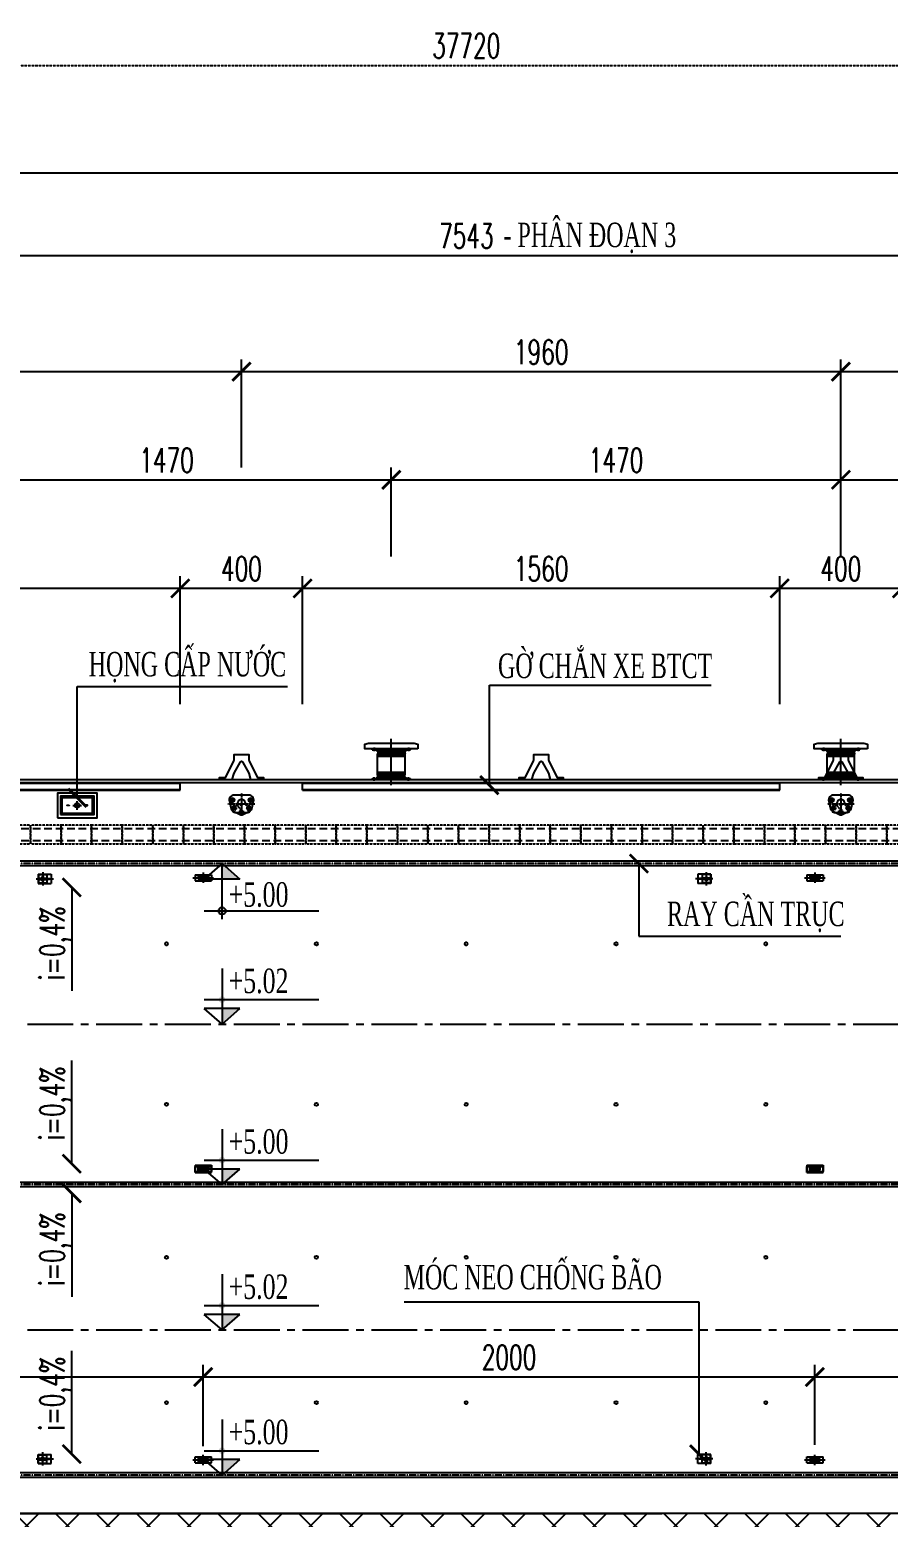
# Model space of a CAD drawing. Extents: x -64479 to 90650, y -38385 to 38270.
# Drawn here: x -33136 to -30329, y 22566 to 27430 of the extents above; entities that cross this region are included whole.
import ezdxf
from ezdxf.enums import TextEntityAlignment as Align

# ---------------------------------------------------------------- set-up
doc = ezdxf.new("R2010")
doc.units = 0
doc.header["$MEASUREMENT"] = 0
for name, pattern in [('CENTER', [2, 1.25, -0.25, 0.25, -0.25]), ('CENTER2', [1.125, 0.75, -0.125, 0.125, -0.125]), ('HIDDEN', [0.375, 0.25, -0.125])]:
    doc.linetypes.add(name, pattern=pattern)
doc.layers.get('0').update_dxf_attribs({"linetype": 'CONTINUOUS'})
for name, color, linetype in [('BELT', 6, 'CONTINUOUS'), ('BORDER', 2, 'CONTINUOUS'), ('CENTER', 9, 'CENTER2'), ('COBAN', 2, 'CONTINUOUS'), ('Dam', 4, 'CONTINUOUS'), ('Demtau1', 22, 'CONTINUOUS'), ('DIMENSION', 4, 'CONTINUOUS'), ('GCS', 5, 'CONTINUOUS'), ('HAOCN', 11, 'CONTINUOUS'), ('HIDDEN', 4, 'HIDDEN'), ('Kich thuoc', 4, 'CONTINUOUS'), ('MANH', 5, 'CONTINUOUS'), ('N-_OTHRFNDR-', 8, 'CONTINUOUS'), ('Net tim', 6, 'CONTINUOUS'), ('Net vang', 2, 'CONTINUOUS'), ('TEXT', 3, 'CONTINUOUS'), ('TIM', 8, 'CENTER')]:
    doc.layers.add(name, color=color, linetype=linetype)
doc.styles.add('DIM', font='romans.shx', dxfattribs={"width": 0.65})
doc.styles.add('THUONG', font='vntimeh.shx')
doc.dimstyles.new('400.Ph', dxfattribs={"dimscale": 400, "dimtxt": 0.2, "dimasz": 0.15, "dimexe": 0.1, "dimexo": 0.1, "dimgap": 0.06, "dimtad": 1, "dimdec": 0, "dimzin": 0, "dimdsep": 46, "dimtxsty": 'DIM', "dimblk": 'ARCHTICK', "dimcen": 0.15, "dimdle": 0.1, "dimclrd": 256, "dimclre": 7, "dimclrt": 6, "dimadec": 0, "dimazin": 0, "dimtfac": 1, "dimtdec": 0, "dimtix": 1, "dimtmove": 0, "dimatfit": 3, "dimldrblk": 'ARCHTICK', "dimfxl": 1, "dimtolj": 1, "dimtzin": 0, "dimarcsym": 0})

# ---------------------------------------------------------------- blocks, each defined once
blk = doc.blocks.new('A$C0CED391A')
at = {"layer": 'COBAN'}
for p, q in [((0, 30), (80, 30)), ((0, 30), (0, 0)), ((15, 22.5), (65, 22.5)), ((15, 22.5), (15, 7.5)), ((15, 7.5), (65, 7.5)), ((65, 22.5), (65, 7.5)), ((80, 30), (80, 0)), ((0, 0), (80, 0)), ((0, -1395), (80, -1395)), ((0, -1395), (0, -1425)), ((0, -1425), (80, -1425)), ((15, -1402.5), (65, -1402.5)), ((15, -1402.5), (15, -1417.5)), ((15, -1417.5), (65, -1417.5)), ((65, -1402.5), (65, -1417.5)), ((80, -1395), (80, -1425))]:
    blk.add_line(p, q, dxfattribs=at)
for centre in [(40, 15), (40, -1410)]:
    blk.add_circle(centre, 3, dxfattribs=at)
blk = doc.blocks.new('CDCQC')
at = {"layer": 'TIM'}
for p, q in [((-46167.7, 21315.9), (-46100.4, 21315.9)), ((-46167.7, 21315.9), (-46100.4, 21315.9)), ((-46134.1, 21332.8), (-46134.1, 21298.9)), ((-46134.1, 21332.8), (-46134.1, 21298.9)), ((-46167.7, 19412.4), (-46100.4, 19412.4)), ((-46134.1, 19395.4), (-46134.1, 19429.3))]:
    blk.add_line(p, q, dxfattribs=at)
at = {"layer": 'COBAN', "xscale": 0.6666666666569654, "yscale": 0.6666666666569654, "zscale": 0.6666666666666666}
blk.add_blockref('A$C0CED391A', (-46160.7, 21305.9), dxfattribs=at)
blk.add_blockref('A$C0CED391A', (-46160.7, 21305.9), dxfattribs=at)
at = {"layer": 'COBAN', "xscale": -0.6666666666569654, "yscale": 0.6666666666569654, "zscale": 0.6666666666666666, "rotation": 180}
blk.add_blockref('A$C0CED391A', (-46160.7, 19422.4), dxfattribs=at)
blk = doc.blocks.new('NEOCBQC')
at = {"layer": 'COBAN'}
for p, q in [((-47723.7, 21327.5), (-47723.7, 21297.5)), ((-47681.1, 21327.5), (-47681.1, 21297.5)), ((-45567.1, 21327.5), (-45567.1, 21297.5)), ((-45524.4, 21327.5), (-45524.4, 21297.5)), ((-47723.7, 19400.7), (-47723.7, 19430.7)), ((-47681.1, 19400.7), (-47681.1, 19430.7)), ((-45567.1, 19400.7), (-45567.1, 19430.7)), ((-45524.4, 19400.7), (-45524.4, 19430.7))]:
    blk.add_line(p, q, dxfattribs=at)
at = {"layer": 'COBAN', "ltscale": 5}
for p, q in [((-47723.7, 21327.5), (-47681.1, 21327.5)), ((-47722.4, 21326.2), (-47722.4, 21298.9)), ((-47722.4, 21326.2), (-47695.7, 21326.2)), ((-47722.4, 21315.2), (-47695.7, 21315.2)), ((-47722.4, 21313.9), (-47686.7, 21313.9)), ((-47722.4, 21311.2), (-47686.7, 21311.2)), ((-47722.4, 21309.9), (-47695.7, 21309.9)), ((-47714.7, 21313.9), (-47714.7, 21311.2)), ((-47713.7, 21317.2), (-47713.7, 21315.2)), ((-47704.4, 21317.2), (-47713.7, 21317.2)), ((-47713.7, 21307.9), (-47713.7, 21309.9)), ((-47713.7, 21307.9), (-47704.4, 21307.9)), ((-47704.4, 21317.2), (-47704.4, 21315.2)), ((-47704.4, 21307.9), (-47704.4, 21309.9)), ((-47695.7, 21326.2), (-47695.7, 21313.9)), ((-47695.7, 21311.2), (-47695.7, 21298.9)), ((-47686.4, 21313.5), (-47686.4, 21311.5)), ((-45524.4, 21327.5), (-45567.1, 21327.5)), ((-45561.7, 21313.5), (-45561.7, 21311.5)), ((-45525.7, 21313.9), (-45561.4, 21313.9)), ((-45525.7, 21311.2), (-45561.4, 21311.2)), ((-45552.4, 21326.2), (-45552.4, 21313.9)), ((-45525.7, 21326.2), (-45552.4, 21326.2)), ((-45525.7, 21315.2), (-45552.4, 21315.2)), ((-45552.4, 21311.2), (-45552.4, 21298.9)), ((-45525.7, 21309.9), (-45552.4, 21309.9)), ((-45543.7, 21317.2), (-45534.4, 21317.2)), ((-45543.7, 21317.2), (-45543.7, 21315.2)), ((-45543.7, 21307.9), (-45543.7, 21309.9)), ((-45534.4, 21307.9), (-45543.7, 21307.9)), ((-45534.4, 21317.2), (-45534.4, 21315.2)), ((-45534.4, 21307.9), (-45534.4, 21309.9)), ((-45533.4, 21313.9), (-45533.4, 21311.2)), ((-45525.7, 21326.2), (-45525.7, 21298.9)), ((-47723.7, 21297.5), (-47681.1, 21297.5)), ((-47722.4, 21298.9), (-47695.7, 21298.9)), ((-45524.4, 21297.5), (-45567.1, 21297.5)), ((-45525.7, 21298.9), (-45552.4, 21298.9)), ((-47723.7, 19430.7), (-47681.1, 19430.7)), ((-47722.4, 19402), (-47722.4, 19429.4)), ((-47722.4, 19429.4), (-47695.7, 19429.4)), ((-47722.4, 19418.4), (-47695.7, 19418.4)), ((-47722.4, 19417), (-47686.7, 19417)), ((-47722.4, 19414.4), (-47686.7, 19414.4)), ((-47722.4, 19413), (-47695.7, 19413)), ((-47714.7, 19414.4), (-47714.7, 19417)), ((-47713.7, 19420.4), (-47704.4, 19420.4)), ((-47713.7, 19420.4), (-47713.7, 19418.4)), ((-47713.7, 19411), (-47713.7, 19413)), ((-47704.4, 19411), (-47713.7, 19411)), ((-47704.4, 19420.4), (-47704.4, 19418.4)), ((-47704.4, 19411), (-47704.4, 19413)), ((-47695.7, 19417), (-47695.7, 19429.4)), ((-47695.7, 19402), (-47695.7, 19414.4)), ((-47686.4, 19414.7), (-47686.4, 19416.7)), ((-45524.4, 19430.7), (-45567.1, 19430.7)), ((-45561.7, 19414.7), (-45561.7, 19416.7)), ((-45525.7, 19417), (-45561.4, 19417)), ((-45525.7, 19414.4), (-45561.4, 19414.4)), ((-45552.4, 19417), (-45552.4, 19429.4)), ((-45525.7, 19429.4), (-45552.4, 19429.4)), ((-45525.7, 19418.4), (-45552.4, 19418.4)), ((-45552.4, 19402), (-45552.4, 19414.4)), ((-45525.7, 19413), (-45552.4, 19413)), ((-45543.7, 19420.4), (-45543.7, 19418.4)), ((-45534.4, 19420.4), (-45543.7, 19420.4)), ((-45543.7, 19411), (-45543.7, 19413)), ((-45543.7, 19411), (-45534.4, 19411)), ((-45534.4, 19420.4), (-45534.4, 19418.4)), ((-45534.4, 19411), (-45534.4, 19413)), ((-45533.4, 19414.4), (-45533.4, 19417)), ((-45525.7, 19402), (-45525.7, 19429.4)), ((-47723.7, 19400.7), (-47681.1, 19400.7)), ((-47722.4, 19402), (-47695.7, 19402)), ((-45524.4, 19400.7), (-45567.1, 19400.7)), ((-45525.7, 19402), (-45552.4, 19402))]:
    blk.add_line(p, q, dxfattribs=at)
for centre, start, end in [((-47686.7, 21313.5), 0, 90), ((-47686.7, 21311.5), 270, 0), ((-45561.4, 21313.5), 90, 180), ((-45561.4, 21311.5), 180, 270), ((-47686.7, 19416.7), 0, 90), ((-47686.7, 19414.7), 270, 0), ((-45561.4, 19416.7), 90, 180), ((-45561.4, 19414.7), 180, 270)]:
    blk.add_arc(centre, 0.333, start, end, dxfattribs=at)
at = {"layer": 'TIM'}
for p, q in [((-47730.7, 21312.5), (-47674.1, 21312.5)), ((-47709.1, 21334.5), (-47709.1, 21290.6)), ((-45517.4, 21312.5), (-45574, 21312.5)), ((-45539.1, 21334.5), (-45539.1, 21290.6)), ((-47730.7, 19415.7), (-47674.1, 19415.7)), ((-47709.1, 19393.7), (-47709.1, 19437.7)), ((-45517.4, 19415.7), (-45574, 19415.7)), ((-45539.1, 19393.7), (-45539.1, 19437.7))]:
    blk.add_line(p, q, dxfattribs=at)
blk = doc.blocks.new('_ArchTick')
at = {"color": 0, "linetype": 'ByBlock', "const_width": 0.15}
blk.add_lwpolyline([(-0.5, -0.5), (0.5, 0.5)], dxfattribs=at)
blk = doc.blocks.new('A$C42EA4546')
at = {"layer": 'BELT'}
for points in [[(145, 573, 0.189586), (103, 513), (44, 268, 0.484351), (205, 65)], [(205, 65), (675, 65, 0.484351), (836, 268), (777, 513, 0.189586), (735, 573)], [(618, 635), (486, 704, 0.244809), (394, 704), (262, 635, 0.217646)]]:
    blk.add_lwpolyline(points, format="xyb", dxfattribs=at)
blk.add_lwpolyline([(312, 323, 0.842705), (568, 323, -0.265727), (682, 461, 0.833779), (650, 635), (230, 635, 0.833779), (198, 461, -0.265727)], format="xyb", close=True, dxfattribs=at)
at = {"layer": 'BORDER'}
for centre, radius in [((140, 230), 68), ((140, 230), 34), ((440, 380), 25), ((740, 230), 68), ((740, 230), 34)]:
    blk.add_circle(centre, radius, dxfattribs=at)
for centre, radius, start, end in [((200, 490), 68, 151.954, 307.3556), ((440, 615), 68, 18.21, 161.79), ((440, 615), 34, 38.6822, 141.3178), ((680, 490), 68, 232.6444, 28.046), ((200, 490), 34, 203.1904, 277.975), ((680, 490), 34, 262.025, 336.8096), ((680, 490), 34, 262.025, 336.8096)]:
    blk.add_arc(centre, radius, start, end, dxfattribs=at)
at = {"layer": 'CENTER'}
for p, q in [((104, 490), (296, 490)), ((200, 394), (200, 586)), ((344, 615), (536, 615)), ((440, 0), (440, 750)), ((776, 490), (584, 490)), ((680, 394), (680, 586)), ((880, 355), (0, 355)), ((236, 230), (44, 230)), ((140, 134), (140, 326)), ((644, 230), (836, 230)), ((740, 134), (740, 326))]:
    blk.add_line(p, q, dxfattribs=at)
at = {"layer": 'CENTER', "ltscale": 0.5}
blk.add_line((488, 380), (392, 380), dxfattribs=at)
at = {"layer": 'HIDDEN'}
for points in [[(262, 635), (154, 579, 0.026949), (145, 573)], [(735, 573, 0.026949), (726, 579), (618, 635, 0.244809)]]:
    blk.add_lwpolyline(points, format="xyb", dxfattribs=at)
for centre, radius, start, end in [((200, 490), 68, 307.3556, 151.954), ((200, 490), 34, 277.975, 203.1904), ((440, 615), 68, 161.79, 18.21), ((440, 615), 34, 141.3178, 38.6822), ((436, 363), 138, 343.2917, 88.1886), ((680, 490), 68, 28.046, 232.6444), ((680, 490), 34, 336.8096, 262.025)]:
    blk.add_arc(centre, radius, start, end, dxfattribs=at)
blk = doc.blocks.new('*D280')
at = {"layer": 'DIMENSION', "color": 7, "lineweight": -2}
for p, q in [((-33424.1, 25734), (-33424.1, 25997.9)), ((-31954.1, 25734), (-31954.1, 25997.9))]:
    blk.add_line(p, q, dxfattribs=at)
at = {"layer": 'DIMENSION', "lineweight": -2}
blk.add_line((-33464.1, 25957.9), (-31914.1, 25957.9), dxfattribs=at)
at = {"layer": 'DIMENSION', "lineweight": -2, "xscale": 60, "yscale": 60, "zscale": 60, "rotation": 180}
blk.add_blockref('_ArchTick', (-33424.1, 25957.9), dxfattribs=at)
at = {"layer": 'DIMENSION', "lineweight": -2, "xscale": 60, "yscale": 60, "zscale": 60}
blk.add_blockref('_ArchTick', (-31954.1, 25957.9), dxfattribs=at)
at = {"layer": 'DIMENSION', "color": 6, "insert": (-32689.1, 26021.9), "char_height": 80, "attachment_point": 5, "style": 'DIM'}
blk.add_mtext('\\A1;1470', dxfattribs=at)
blk = doc.blocks.new('*D281')
at = {"layer": 'DIMENSION', "color": 7, "lineweight": -2}
for p, q in [((-31954.1, 25707.1), (-31954.1, 25997.9)), ((-30484.1, 25707.1), (-30484.1, 25997.9))]:
    blk.add_line(p, q, dxfattribs=at)
at = {"layer": 'DIMENSION', "lineweight": -2}
blk.add_line((-31994.1, 25957.9), (-30444.1, 25957.9), dxfattribs=at)
at = {"layer": 'DIMENSION', "lineweight": -2, "xscale": 60, "yscale": 60, "zscale": 60, "rotation": 180}
blk.add_blockref('_ArchTick', (-31954.1, 25957.9), dxfattribs=at)
at = {"layer": 'DIMENSION', "lineweight": -2, "xscale": 60, "yscale": 60, "zscale": 60}
blk.add_blockref('_ArchTick', (-30484.1, 25957.9), dxfattribs=at)
at = {"layer": 'DIMENSION', "color": 6, "insert": (-31219.1, 26021.9), "char_height": 80, "attachment_point": 5, "style": 'DIM'}
blk.add_mtext('\\A1;1470', dxfattribs=at)
blk = doc.blocks.new('*D282')
at = {"layer": 'DIMENSION', "color": 7, "lineweight": -2}
for p, q in [((-30484.1, 25707.1), (-30484.1, 25997.9)), ((-29014.1, 25707.1), (-29014.1, 25997.9))]:
    blk.add_line(p, q, dxfattribs=at)
at = {"layer": 'DIMENSION', "lineweight": -2}
blk.add_line((-30524.1, 25957.9), (-28974.1, 25957.9), dxfattribs=at)
at = {"layer": 'DIMENSION', "lineweight": -2, "xscale": 60, "yscale": 60, "zscale": 60, "rotation": 180}
blk.add_blockref('_ArchTick', (-30484.1, 25957.9), dxfattribs=at)
at = {"layer": 'DIMENSION', "lineweight": -2, "xscale": 60, "yscale": 60, "zscale": 60}
blk.add_blockref('_ArchTick', (-29014.1, 25957.9), dxfattribs=at)
at = {"layer": 'DIMENSION', "color": 6, "insert": (-29749.1, 26021.9), "char_height": 80, "attachment_point": 5, "style": 'DIM'}
blk.add_mtext('\\A1;1470', dxfattribs=at)
blk = doc.blocks.new('*D293')
at = {"layer": 'DIMENSION', "color": 7, "lineweight": -2}
for p, q in [((-34404.1, 25997.9), (-34404.1, 26351.6)), ((-32444.1, 25997.9), (-32444.1, 26351.6))]:
    blk.add_line(p, q, dxfattribs=at)
at = {"layer": 'DIMENSION', "lineweight": -2}
blk.add_line((-34444.1, 26311.6), (-32404.1, 26311.6), dxfattribs=at)
at = {"layer": 'DIMENSION', "lineweight": -2, "xscale": 60, "yscale": 60, "zscale": 60, "rotation": 180}
blk.add_blockref('_ArchTick', (-34404.1, 26311.6), dxfattribs=at)
at = {"layer": 'DIMENSION', "lineweight": -2, "xscale": 60, "yscale": 60, "zscale": 60}
blk.add_blockref('_ArchTick', (-32444.1, 26311.6), dxfattribs=at)
at = {"layer": 'DIMENSION', "color": 6, "insert": (-33424.1, 26375.6), "char_height": 80, "attachment_point": 5, "style": 'DIM'}
blk.add_mtext('\\A1;1960', dxfattribs=at)
blk = doc.blocks.new('*D294')
at = {"layer": 'DIMENSION', "color": 7, "lineweight": -2}
for p, q in [((-32444.1, 25997.9), (-32444.1, 26351.6)), ((-30484.1, 25997.9), (-30484.1, 26351.6))]:
    blk.add_line(p, q, dxfattribs=at)
at = {"layer": 'DIMENSION', "lineweight": -2}
blk.add_line((-32484.1, 26311.6), (-30444.1, 26311.6), dxfattribs=at)
at = {"layer": 'DIMENSION', "lineweight": -2, "xscale": 60, "yscale": 60, "zscale": 60, "rotation": 180}
blk.add_blockref('_ArchTick', (-32444.1, 26311.6), dxfattribs=at)
at = {"layer": 'DIMENSION', "lineweight": -2, "xscale": 60, "yscale": 60, "zscale": 60}
blk.add_blockref('_ArchTick', (-30484.1, 26311.6), dxfattribs=at)
at = {"layer": 'DIMENSION', "color": 6, "insert": (-31464.1, 26375.6), "char_height": 80, "attachment_point": 5, "style": 'DIM'}
blk.add_mtext('\\A1;1960', dxfattribs=at)
blk = doc.blocks.new('*D295')
at = {"layer": 'DIMENSION', "color": 7, "lineweight": -2}
for p, q in [((-30484.1, 25997.9), (-30484.1, 26351.6)), ((-28054.1, 25997.9), (-28054.1, 26351.6))]:
    blk.add_line(p, q, dxfattribs=at)
at = {"layer": 'DIMENSION', "lineweight": -2}
blk.add_line((-30524.1, 26311.6), (-28014.1, 26311.6), dxfattribs=at)
at = {"layer": 'DIMENSION', "lineweight": -2, "xscale": 60, "yscale": 60, "zscale": 60, "rotation": 180}
blk.add_blockref('_ArchTick', (-30484.1, 26311.6), dxfattribs=at)
at = {"layer": 'DIMENSION', "lineweight": -2, "xscale": 60, "yscale": 60, "zscale": 60}
blk.add_blockref('_ArchTick', (-28054.1, 26311.6), dxfattribs=at)
at = {"layer": 'DIMENSION', "color": 6, "insert": (-29269.1, 26375.6), "char_height": 80, "attachment_point": 5, "style": 'DIM'}
blk.add_mtext('\\A1;2430', dxfattribs=at)
blk = doc.blocks.new('CT')
at = {"layer": 'Kich thuoc'}
h = blk.add_hatch(color=256, dxfattribs=at)
h.paths.add_polyline_path([(1108730, 94213.5), (1108802.7, 94213.5), (1108730, 94149.8)])
edge = h.paths.add_edge_path()
edge.add_line((1108730, 94249.8), (1108743.6, 94249.8))
edge.add_ellipse((1108730, 94249.8), major_axis=(0, 13.6), ratio=1, start_angle=180.0639, end_angle=270.0639, ccw=False)
edge.add_line((1108730, 94236.2), (1108730, 94249.8))
edge = h.paths.add_edge_path()
edge.add_ellipse((1108730, 94249.8), major_axis=(-0.1, 13.6), ratio=1, start_angle=269.73725, end_angle=359.73725, ccw=False)
edge.add_line((1108743.6, 94249.8), (1108730, 94249.8))
edge.add_line((1108730, 94249.8), (1108730, 94263.5))
edge = h.paths.add_edge_path()
edge.add_line((1108730, 94263.5), (1108730, 94249.8))
edge.add_line((1108730, 94249.8), (1108716.4, 94249.8))
edge.add_ellipse((1108730, 94249.8), major_axis=(0.1, 13.6), ratio=1, start_angle=0.21086, end_angle=90.21086, ccw=False)
edge = h.paths.add_edge_path()
edge.add_line((1108716.4, 94249.8), (1108730, 94249.8))
edge.add_line((1108730, 94249.8), (1108730, 94236.2))
edge.add_ellipse((1108730, 94249.8), major_axis=(-0.1, 13.6), ratio=1, start_angle=89.74058, end_angle=179.74058, ccw=False)
for p, q in [((1108730, 94377), (1108730, 94149.8)), ((1108656.7, 94249.8), (1109126.2, 94249.8)), ((1108730, 94149.8), (1108657.3, 94213.5)), ((1108802.7, 94213.5), (1108657.3, 94213.5)), ((1108730, 94149.8), (1108802.7, 94213.5))]:
    blk.add_line(p, q, dxfattribs=at)
blk = doc.blocks.new('*D309')
at = {"layer": 'DIMENSION', "color": 7, "lineweight": -2}
for p, q in [((-34569.1, 22803), (-34569.1, 23064.4)), ((-32569.1, 22803), (-32569.1, 23064.4))]:
    blk.add_line(p, q, dxfattribs=at)
at = {"layer": 'DIMENSION', "lineweight": -2}
blk.add_line((-34609.1, 23024.4), (-32529.1, 23024.4), dxfattribs=at)
at = {"layer": 'DIMENSION', "lineweight": -2, "xscale": 60, "yscale": 60, "zscale": 60, "rotation": 180}
blk.add_blockref('_ArchTick', (-34569.1, 23024.4), dxfattribs=at)
at = {"layer": 'DIMENSION', "lineweight": -2, "xscale": 60, "yscale": 60, "zscale": 60}
blk.add_blockref('_ArchTick', (-32569.1, 23024.4), dxfattribs=at)
at = {"layer": 'DIMENSION', "color": 6, "insert": (-33569.1, 23088.4), "char_height": 80, "attachment_point": 5, "style": 'DIM'}
blk.add_mtext('\\A1;2000', dxfattribs=at)
blk = doc.blocks.new('*D310')
at = {"layer": 'DIMENSION', "color": 7, "lineweight": -2}
for p, q in [((-32569.1, 22798), (-32569.1, 23064.4)), ((-30569.1, 22803), (-30569.1, 23064.4))]:
    blk.add_line(p, q, dxfattribs=at)
at = {"layer": 'DIMENSION', "lineweight": -2}
blk.add_line((-32609.1, 23024.4), (-30529.1, 23024.4), dxfattribs=at)
at = {"layer": 'DIMENSION', "lineweight": -2, "xscale": 60, "yscale": 60, "zscale": 60, "rotation": 180}
blk.add_blockref('_ArchTick', (-32569.1, 23024.4), dxfattribs=at)
at = {"layer": 'DIMENSION', "lineweight": -2, "xscale": 60, "yscale": 60, "zscale": 60}
blk.add_blockref('_ArchTick', (-30569.1, 23024.4), dxfattribs=at)
at = {"layer": 'DIMENSION', "color": 6, "insert": (-31569.1, 23088.4), "char_height": 80, "attachment_point": 5, "style": 'DIM'}
blk.add_mtext('\\A1;2000', dxfattribs=at)
blk = doc.blocks.new('*D311')
at = {"layer": 'DIMENSION', "color": 7, "lineweight": -2}
for p, q in [((-30569.1, 22803), (-30569.1, 23064.4)), ((-28569.1, 22798), (-28569.1, 23064.4))]:
    blk.add_line(p, q, dxfattribs=at)
at = {"layer": 'DIMENSION', "lineweight": -2}
blk.add_line((-30609.1, 23024.4), (-28529.1, 23024.4), dxfattribs=at)
at = {"layer": 'DIMENSION', "lineweight": -2, "xscale": 60, "yscale": 60, "zscale": 60, "rotation": 180}
blk.add_blockref('_ArchTick', (-30569.1, 23024.4), dxfattribs=at)
at = {"layer": 'DIMENSION', "lineweight": -2, "xscale": 60, "yscale": 60, "zscale": 60}
blk.add_blockref('_ArchTick', (-28569.1, 23024.4), dxfattribs=at)
at = {"layer": 'DIMENSION', "color": 6, "insert": (-29569.1, 23088.4), "char_height": 80, "attachment_point": 5, "style": 'DIM'}
blk.add_mtext('\\A1;2000', dxfattribs=at)
blk = doc.blocks.new('lokhi')
at = {"layer": 'MANH'}
blk.add_circle((-15085, 0), 5, dxfattribs=at)
blk = doc.blocks.new('*D331')
at = {"layer": 'DIMENSION', "color": 7, "lineweight": -2}
for p, q in [((-34204.1, 25223.8), (-34204.1, 25643.1)), ((-32644.1, 25223.8), (-32644.1, 25643.1))]:
    blk.add_line(p, q, dxfattribs=at)
at = {"layer": 'DIMENSION', "lineweight": -2}
blk.add_line((-34244.1, 25603.1), (-32604.1, 25603.1), dxfattribs=at)
at = {"layer": 'DIMENSION', "lineweight": -2, "xscale": 60, "yscale": 60, "zscale": 60, "rotation": 180}
blk.add_blockref('_ArchTick', (-34204.1, 25603.1), dxfattribs=at)
at = {"layer": 'DIMENSION', "lineweight": -2, "xscale": 60, "yscale": 60, "zscale": 60}
blk.add_blockref('_ArchTick', (-32644.1, 25603.1), dxfattribs=at)
at = {"layer": 'DIMENSION', "color": 6, "insert": (-33424.1, 25667.1), "char_height": 80, "attachment_point": 5, "style": 'DIM'}
blk.add_mtext('\\A1;1560', dxfattribs=at)
blk = doc.blocks.new('*D332')
at = {"layer": 'DIMENSION', "color": 7, "lineweight": -2}
for p, q in [((-32644.1, 25223.8), (-32644.1, 25643.1)), ((-32244.1, 25223.8), (-32244.1, 25643.1))]:
    blk.add_line(p, q, dxfattribs=at)
at = {"layer": 'DIMENSION', "lineweight": -2}
blk.add_line((-32684.1, 25603.1), (-32204.1, 25603.1), dxfattribs=at)
at = {"layer": 'DIMENSION', "lineweight": -2, "xscale": 60, "yscale": 60, "zscale": 60, "rotation": 180}
blk.add_blockref('_ArchTick', (-32644.1, 25603.1), dxfattribs=at)
at = {"layer": 'DIMENSION', "lineweight": -2, "xscale": 60, "yscale": 60, "zscale": 60}
blk.add_blockref('_ArchTick', (-32244.1, 25603.1), dxfattribs=at)
at = {"layer": 'DIMENSION', "color": 6, "insert": (-32444.1, 25667.1), "char_height": 80, "attachment_point": 5, "style": 'DIM'}
blk.add_mtext('\\A1;400', dxfattribs=at)
blk = doc.blocks.new('*D333')
at = {"layer": 'DIMENSION', "color": 7, "lineweight": -2}
for p, q in [((-32244.1, 25223.8), (-32244.1, 25643.1)), ((-30684.1, 25223.8), (-30684.1, 25643.1))]:
    blk.add_line(p, q, dxfattribs=at)
at = {"layer": 'DIMENSION', "lineweight": -2}
blk.add_line((-32284.1, 25603.1), (-30644.1, 25603.1), dxfattribs=at)
at = {"layer": 'DIMENSION', "lineweight": -2, "xscale": 60, "yscale": 60, "zscale": 60, "rotation": 180}
blk.add_blockref('_ArchTick', (-32244.1, 25603.1), dxfattribs=at)
at = {"layer": 'DIMENSION', "lineweight": -2, "xscale": 60, "yscale": 60, "zscale": 60}
blk.add_blockref('_ArchTick', (-30684.1, 25603.1), dxfattribs=at)
at = {"layer": 'DIMENSION', "color": 6, "insert": (-31464.1, 25667.1), "char_height": 80, "attachment_point": 5, "style": 'DIM'}
blk.add_mtext('\\A1;1560', dxfattribs=at)
blk = doc.blocks.new('*D334')
at = {"layer": 'DIMENSION', "color": 7, "lineweight": -2}
for p, q in [((-30684.1, 25223.8), (-30684.1, 25643.1)), ((-30284.1, 25223.8), (-30284.1, 25643.1))]:
    blk.add_line(p, q, dxfattribs=at)
at = {"layer": 'DIMENSION', "lineweight": -2}
blk.add_line((-30724.1, 25603.1), (-30244.1, 25603.1), dxfattribs=at)
at = {"layer": 'DIMENSION', "lineweight": -2, "xscale": 60, "yscale": 60, "zscale": 60, "rotation": 180}
blk.add_blockref('_ArchTick', (-30684.1, 25603.1), dxfattribs=at)
at = {"layer": 'DIMENSION', "lineweight": -2, "xscale": 60, "yscale": 60, "zscale": 60}
blk.add_blockref('_ArchTick', (-30284.1, 25603.1), dxfattribs=at)
at = {"layer": 'DIMENSION', "color": 6, "insert": (-30484.1, 25667.1), "char_height": 80, "attachment_point": 5, "style": 'DIM'}
blk.add_mtext('\\A1;400', dxfattribs=at)
blk = doc.blocks.new('*D340')
at = {"layer": 'DIMENSION', "color": 7, "lineweight": -2}
for p, q in [((-35480.1, 25018.2), (-35480.1, 26730.9)), ((-27937.1, 25018.2), (-27937.1, 26730.9))]:
    blk.add_line(p, q, dxfattribs=at)
at = {"layer": 'DIMENSION', "lineweight": -2}
blk.add_line((-35520.1, 26690.9), (-27897.1, 26690.9), dxfattribs=at)
at = {"layer": 'DIMENSION', "lineweight": -2, "xscale": 60, "yscale": 60, "zscale": 60, "rotation": 180}
blk.add_blockref('_ArchTick', (-35480.1, 26690.9), dxfattribs=at)
at = {"layer": 'DIMENSION', "lineweight": -2, "xscale": 60, "yscale": 60, "zscale": 60}
blk.add_blockref('_ArchTick', (-27937.1, 26690.9), dxfattribs=at)
at = {"layer": 'DIMENSION', "color": 6, "insert": (-31708.6, 26754.9), "char_height": 80, "attachment_point": 5, "style": 'DIM'}
blk.add_mtext('\\A1;7543', dxfattribs=at)
blk = doc.blocks.new('*D341')
at = {"layer": 'DIMENSION', "color": 7, "lineweight": -2}
for p, q in [((-50569.1, 25997.9), (-50569.1, 27001.4)), ((-27937.1, 25997.9), (-27937.1, 27001.4))]:
    blk.add_line(p, q, dxfattribs=at)
at = {"layer": 'DIMENSION', "lineweight": -2}
blk.add_line((-50609.1, 26961.4), (-27897.1, 26961.4), dxfattribs=at)
at = {"layer": 'DIMENSION', "lineweight": -2, "xscale": 60, "yscale": 60, "zscale": 60, "rotation": 180}
blk.add_blockref('_ArchTick', (-50569.1, 26961.4), dxfattribs=at)
at = {"layer": 'DIMENSION', "lineweight": -2, "xscale": 60, "yscale": 60, "zscale": 60}
blk.add_blockref('_ArchTick', (-27937.1, 26961.4), dxfattribs=at)
at = {"layer": 'DIMENSION', "color": 6, "insert": (-39253.1, 27025.4), "char_height": 80, "attachment_point": 5, "style": 'DIM'}
blk.add_mtext('\\A1;22632', dxfattribs=at)
blk = doc.blocks.new('*D420')
at = {"layer": 'HIDDEN', "color": 7, "lineweight": -2}
for p, q in [((-50569.1, 25018.2), (-50569.1, 27353.1)), ((-12849.1, 25018.2), (-12849.1, 27353.1))]:
    blk.add_line(p, q, dxfattribs=at)
at = {"layer": 'HIDDEN', "lineweight": -2}
blk.add_line((-50609.1, 27313.1), (-12809.1, 27313.1), dxfattribs=at)
at = {"layer": 'HIDDEN', "lineweight": -2, "xscale": 60, "yscale": 60, "zscale": 60, "rotation": 180}
blk.add_blockref('_ArchTick', (-50569.1, 27313.1), dxfattribs=at)
at = {"layer": 'HIDDEN', "lineweight": -2, "xscale": 60, "yscale": 60, "zscale": 60}
blk.add_blockref('_ArchTick', (-12849.1, 27313.1), dxfattribs=at)
at = {"layer": 'HIDDEN', "color": 6, "insert": (-31709.1, 27377.1), "char_height": 80, "attachment_point": 5, "style": 'DIM'}
blk.add_mtext('\\A1;37720', dxfattribs=at)
blk = doc.blocks.new('demcss')
at = {"layer": 'N-_OTHRFNDR-', "color": 22}
for p, q in [((-53909.4, 25088.9), (-53909.4, 25086.1)), ((-53909.4, 25088.9), (-53784.4, 25088.9)), ((-53909.4, 25086.1), (-53784.4, 25086.1)), ((-53897.2, 25086.1), (-53890.5, 25079.4)), ((-53890.5, 25079.4), (-53891.7, 25071.5)), ((-53891.7, 25071.5), (-53891.7, 25006.3)), ((-53891.7, 25071.5), (-53802, 25071.5)), ((-53891.7, 25065.3), (-53802, 25065.3)), ((-53890.5, 25080.6), (-53803.2, 25080.6)), ((-53890.5, 25077.5), (-53803.2, 25077.5)), ((-53796.5, 25086.1), (-53803.2, 25079.4)), ((-53803.2, 25079.4), (-53802, 25071.5)), ((-53802, 25071.5), (-53802, 25006.3)), ((-53784.4, 25088.9), (-53784.4, 25086.1)), ((-53891.7, 25012.5), (-53802, 25012.5)), ((-53890.5, 24998.4), (-53891.7, 25006.3)), ((-53891.7, 25006.3), (-53802, 25006.3)), ((-53890.5, 25000.3), (-53803.2, 25000.3)), ((-53803.2, 24998.4), (-53802, 25006.3)), ((-53909.4, 24991.7), (-53909.4, 24988.9)), ((-53909.4, 24991.7), (-53784.4, 24991.7)), ((-53909.4, 24988.9), (-53784.4, 24988.9)), ((-53897.2, 24991.7), (-53890.5, 24998.4)), ((-53890.5, 24997.2), (-53803.2, 24997.2)), ((-53796.5, 24991.7), (-53803.2, 24998.4)), ((-53784.4, 24991.7), (-53784.4, 24988.9))]:
    blk.add_line(p, q, dxfattribs=at)
at = {"layer": 'N-_OTHRFNDR-', "color": 22, "linetype": 'CENTER'}
for p, q in [((-53903.1, 25093.1), (-53903.1, 25081.6)), ((-53790.6, 25093.1), (-53790.6, 25081.6)), ((-53903.1, 24984.7), (-53903.1, 24996.2)), ((-53790.6, 24984.7), (-53790.6, 24996.2))]:
    blk.add_line(p, q, dxfattribs=at)
at = {"layer": 'N-_OTHRFNDR-', "color": 22}
blk.add_lwpolyline([(-53759.9, 24988.9), (-53933.8, 24988.9), (-53933.8, 24973.9), (-53921.9, 24970.2), (-53771.9, 24970.2), (-53759.9, 24973.9)], close=True, dxfattribs=at)
at = {"layer": 'TIM', "color": 22}
blk.add_line((-53846.9, 25107.4), (-53846.9, 24955.5), dxfattribs=at)

msp = doc.modelspace()

# ---------------------------------------------------------------- hatches: boundary and pattern name
at = {"layer": 'Dam'}
h = msp.add_hatch(dxfattribs=at)
h.set_pattern_fill('ANSI37', color=8, scale=750, style=0)
h.paths.add_polyline_path([(-22738.1, 22578.2), (-35456.2, 22578.2), (-35456.2, 22278.2), (-22738.1, 22278.2)])
h.paths.add_polyline_path([(-15077.1, 22278.2), (-15077.1, 22578.2), (-22738.1, 22578.2), (-22738.1, 22278.2)])
at = {"layer": 'DIMENSION'}
h = msp.add_hatch(color=256, dxfattribs=at)
h.paths.add_polyline_path([(-32499, 24695.7), (-32507.6, 24695.7), (-32507.6, 24652.3), (-32449.4, 24652.3)])
h.paths.add_polyline_path([(-32507.6, 24560), (-32507.6, 24548.2), (-32495.8, 24548.2, 0.414214)])
h.paths.add_polyline_path([(-32507.6, 24560, 0.414214), (-32519.4, 24548.2), (-32507.6, 24548.2)])
h.paths.add_polyline_path([(-32507.6, 24548.2), (-32519.4, 24548.2, 0.414214), (-32507.6, 24536.4)])
h.paths.add_polyline_path([(-32495.8, 24548.2), (-32507.6, 24548.2), (-32507.6, 24536.4, 0.414214)])

# ---------------------------------------------------------------- linework, layer by layer
msp.add_lwpolyline([(-33046.1, 24853.2), (-32916.1, 24853.2), (-32916.1, 24933.2), (-33046.1, 24933.2)], close=True)
msp.add_circle((-32981.1, 24893.2), 7.5)
at = {"layer": 'BORDER', "color": 1}
for p, q in [((-50569.1, 24978.2), (-27937.1, 24978.2)), ((-43024.1, 24968.2), (-27937.1, 24968.2)), ((-37133.1, 24978.2), (-30635.1, 24978.2))]:
    msp.add_line(p, q, dxfattribs=at)
at = {"layer": 'BORDER'}
for p, q in [((-30635.1, 22578.2), (-37133.1, 22578.2)), ((-27173.1, 22578.2), (-33673.1, 22578.2)), ((-33673.1, 22578.2), (-31069.1, 22578.2)), ((-24134.1, 22578.2), (-30633.1, 22578.2))]:
    msp.add_line(p, q, dxfattribs=at)
at = {"layer": 'CENTER', "color": 1}
for p, q in [((-28052.1, 24703.2), (-50379.1, 24703.2)), ((-28052.1, 23653.2), (-50379.1, 23653.2)), ((-28052.1, 22703.2), (-50379.1, 22703.2))]:
    msp.add_line(p, q, dxfattribs=at)
at = {"layer": 'CENTER', "ltscale": 200}
for p, q in [((-50469.1, 24178.2), (-27937.1, 24178.2)), ((-50469.1, 23178.2), (-27937.1, 23178.2))]:
    msp.add_line(p, q, dxfattribs=at)
at = {"layer": 'Demtau1'}
for points in [[(-32467.8, 24998.2), (-32447.6, 25035.6, -0.583698), (-32440.6, 25035.6), (-32420.3, 24998.2), (-32414.1, 24978.2), (-32370.7, 24978.2), (-32370.7, 24983.9), (-32390.7, 24983.9), (-32417.7, 25039.1, -0.129238), (-32419.1, 25044.3), (-32419.1, 25058.2), (-32469.1, 25058.2), (-32469.1, 25044.3, -0.129238), (-32470.5, 25039.1), (-32497.4, 24983.9), (-32517.4, 24983.9), (-32517.4, 24978.2), (-32474.1, 24978.2)], [(-31487.8, 24998.2), (-31467.6, 25035.6, -0.583698), (-31460.6, 25035.6), (-31440.3, 24998.2), (-31434.1, 24978.2), (-31390.7, 24978.2), (-31390.7, 24983.9), (-31410.7, 24983.9), (-31437.7, 25039.1, -0.129238), (-31439.1, 25044.3), (-31439.1, 25058.2), (-31489.1, 25058.2), (-31489.1, 25044.3, -0.129238), (-31490.5, 25039.1), (-31517.4, 24983.9), (-31537.4, 24983.9), (-31537.4, 24978.2), (-31494.1, 24978.2)], [(-30507.8, 24998.2), (-30487.6, 25035.6, -0.583698), (-30480.6, 25035.6), (-30460.3, 24998.2), (-30454.1, 24978.2), (-30410.7, 24978.2), (-30410.7, 24983.9), (-30430.7, 24983.9), (-30457.7, 25039.1, -0.129238), (-30459.1, 25044.3), (-30459.1, 25058.2), (-30509.1, 25058.2), (-30509.1, 25044.3, -0.129238), (-30510.5, 25039.1), (-30537.4, 24983.9), (-30557.4, 24983.9), (-30557.4, 24978.2), (-30514.1, 24978.2)]]:
    msp.add_lwpolyline(points, format="xyb", close=True, dxfattribs=at)
at = {"layer": 'DIMENSION'}
msp.add_circle((-32507.6, 24548.2), 11.8, dxfattribs=at)
at = {"layer": 'GCS', "color": 8}
for p, q in [((-34204.1, 24965.7), (-32644.1, 24965.7)), ((-32244.1, 24965.7), (-30684.1, 24965.7)), ((-34204.1, 24945.7), (-32644.1, 24945.7)), ((-32244.1, 24945.7), (-30684.1, 24945.7))]:
    msp.add_line(p, q, dxfattribs=at)
at = {"layer": 'GCS'}
for p, q in [((-32644.1, 24943.2), (-32644.1, 24968.2)), ((-32244.1, 24943.2), (-32244.1, 24968.2)), ((-30684.1, 24943.2), (-30684.1, 24968.2)), ((-34204.1, 24943.2), (-32644.1, 24943.2)), ((-32244.1, 24943.2), (-30684.1, 24943.2))]:
    msp.add_line(p, q, dxfattribs=at)
at = {"layer": 'HAOCN'}
for p, q in [((-28052.1, 24710.7), (-50379.1, 24710.7)), ((-28052.1, 24695.7), (-50379.1, 24695.7)), ((-28052.1, 23660.7), (-50379.1, 23660.7)), ((-28052.1, 23645.7), (-50379.1, 23645.7)), ((-28052.1, 22710.7), (-50379.1, 22710.7)), ((-28052.1, 22695.7), (-50379.1, 22695.7))]:
    msp.add_line(p, q, dxfattribs=at)
at = {"layer": 'HIDDEN', "ltscale": 100}
for p, q in [((-50489.1, 24818.2), (-27937.1, 24818.2)), ((-50489.1, 24778.2), (-27937.1, 24778.2))]:
    msp.add_line(p, q, dxfattribs=at)
at = {"layer": 'HIDDEN'}
for points in [[(-33234.1, 24768.2), (-33134.1, 24768.2), (-33134.1, 24828.2), (-33234.1, 24828.2)], [(-33134.1, 24768.2), (-33034.1, 24768.2), (-33034.1, 24828.2), (-33134.1, 24828.2)], [(-33034.1, 24768.2), (-32934.1, 24768.2), (-32934.1, 24828.2), (-33034.1, 24828.2)], [(-32934.1, 24768.2), (-32834.1, 24768.2), (-32834.1, 24828.2), (-32934.1, 24828.2)], [(-32834.1, 24768.2), (-32734.1, 24768.2), (-32734.1, 24828.2), (-32834.1, 24828.2)], [(-32734.1, 24768.2), (-32634.1, 24768.2), (-32634.1, 24828.2), (-32734.1, 24828.2)], [(-32634.1, 24768.2), (-32534.1, 24768.2), (-32534.1, 24828.2), (-32634.1, 24828.2)], [(-32534.1, 24768.2), (-32434.1, 24768.2), (-32434.1, 24828.2), (-32534.1, 24828.2)], [(-32434.1, 24768.2), (-32334.1, 24768.2), (-32334.1, 24828.2), (-32434.1, 24828.2)], [(-32334.1, 24768.2), (-32234.1, 24768.2), (-32234.1, 24828.2), (-32334.1, 24828.2)], [(-32234.1, 24768.2), (-32134.1, 24768.2), (-32134.1, 24828.2), (-32234.1, 24828.2)], [(-32134.1, 24768.2), (-32034.1, 24768.2), (-32034.1, 24828.2), (-32134.1, 24828.2)], [(-32034.1, 24768.2), (-31934.1, 24768.2), (-31934.1, 24828.2), (-32034.1, 24828.2)], [(-31934.1, 24768.2), (-31834.1, 24768.2), (-31834.1, 24828.2), (-31934.1, 24828.2)], [(-31834.1, 24768.2), (-31734.1, 24768.2), (-31734.1, 24828.2), (-31834.1, 24828.2)], [(-31734.1, 24768.2), (-31634.1, 24768.2), (-31634.1, 24828.2), (-31734.1, 24828.2)], [(-31634.1, 24768.2), (-31534.1, 24768.2), (-31534.1, 24828.2), (-31634.1, 24828.2)], [(-31534.1, 24768.2), (-31434.1, 24768.2), (-31434.1, 24828.2), (-31534.1, 24828.2)], [(-31434.1, 24768.2), (-31334.1, 24768.2), (-31334.1, 24828.2), (-31434.1, 24828.2)], [(-31334.1, 24768.2), (-31234.1, 24768.2), (-31234.1, 24828.2), (-31334.1, 24828.2)], [(-31234.1, 24768.2), (-31134.1, 24768.2), (-31134.1, 24828.2), (-31234.1, 24828.2)], [(-31134.1, 24768.2), (-31034.1, 24768.2), (-31034.1, 24828.2), (-31134.1, 24828.2)], [(-31034.1, 24768.2), (-30934.1, 24768.2), (-30934.1, 24828.2), (-31034.1, 24828.2)], [(-30934.1, 24768.2), (-30834.1, 24768.2), (-30834.1, 24828.2), (-30934.1, 24828.2)], [(-30834.1, 24768.2), (-30734.1, 24768.2), (-30734.1, 24828.2), (-30834.1, 24828.2)], [(-30734.1, 24768.2), (-30634.1, 24768.2), (-30634.1, 24828.2), (-30734.1, 24828.2)], [(-30634.1, 24768.2), (-30534.1, 24768.2), (-30534.1, 24828.2), (-30634.1, 24828.2)], [(-30534.1, 24768.2), (-30434.1, 24768.2), (-30434.1, 24828.2), (-30534.1, 24828.2)], [(-30434.1, 24768.2), (-30334.1, 24768.2), (-30334.1, 24828.2), (-30434.1, 24828.2)], [(-30334.1, 24768.2), (-30234.1, 24768.2), (-30234.1, 24828.2), (-30334.1, 24828.2)]]:
    msp.add_lwpolyline(points, close=True, dxfattribs=at)
at = {"layer": 'Kich thuoc'}
for p, q in [((-32507.6, 24703.2), (-32565.8, 24652.3)), ((-32507.6, 24703.2), (-32449.4, 24652.3)), ((-32507.6, 24521.5), (-32507.6, 24703.2)), ((-32449.4, 24652.3), (-32565.8, 24652.3)), ((-32566.3, 24548.2), (-32190.7, 24548.2))]:
    msp.add_line(p, q, dxfattribs=at)
msp.add_lwpolyline([(-33036.1, 24863.2), (-32926.1, 24863.2), (-32926.1, 24923.2), (-33036.1, 24923.2)], close=True, dxfattribs=at)
at = {"layer": 'Net tim'}
for points in [[(-33007.8, 24893.7), (-33007.8, 24892.7), (-33014.3, 24892.7), (-33014.3, 24893.7)], [(-32954.3, 24893.7), (-32954.3, 24892.7), (-32947.8, 24892.7), (-32947.8, 24893.7)]]:
    msp.add_lwpolyline(points, close=True, dxfattribs=at)
at = {"layer": 'Net vang'}
msp.add_lwpolyline([(-33031.1, 24868.2), (-32931.1, 24868.2), (-32931.1, 24918.2), (-33031.1, 24918.2)], close=True, dxfattribs=at)
at = {"layer": 'TIM', "ltscale": 5}
for p, q in [((-32981.1, 24878.5), (-32981.1, 24907.9)), ((-32995.7, 24893.2), (-32966.4, 24893.2))]:
    msp.add_line(p, q, dxfattribs=at)

# ---------------------------------------------------------------- block references
at = {"layer": 'Dam', "xscale": -1, "rotation": 180}
for p in [(21892.8, 50067.1), (23362.8, 50067.1)]:
    msp.add_blockref('demcss', p, dxfattribs=at)
at = {"layer": 'DIMENSION', "xscale": 0.0999999999985448, "yscale": 0.0999999999985448, "zscale": 0.1, "rotation": 180}
for p in [(-32400.1, 24933.7), (-30440.1, 24933.7)]:
    msp.add_blockref('A$C42EA4546', p, dxfattribs=at)
at = {"layer": 'DIMENSION'}
for name, p in [('NEOCBQC', (14615, 3340.7)), ('CDCQC', (13565, 3340.7)), ('CDCQC', (15565, 3340.7))]:
    msp.add_blockref(name, p, dxfattribs=at)
at = {"layer": 'DIMENSION', "rotation": 180}
for p in [(-47774.1, 24440.7), (-47284.1, 24440.7), (-46794.1, 24440.7), (-46304.1, 24440.7), (-45814.1, 24440.7), (-47774.1, 23915.7), (-47284.1, 23915.7), (-46794.1, 23915.7), (-46304.1, 23915.7), (-45814.1, 23915.7), (-47774.1, 23415.7), (-47284.1, 23415.7), (-46794.1, 23415.7), (-46304.1, 23415.7), (-45814.1, 23415.7), (-47774.1, 22940.7), (-47284.1, 22940.7), (-46794.1, 22940.7), (-46304.1, 22940.7), (-45814.1, 22940.7)]:
    msp.add_blockref('lokhi', p, dxfattribs=at)
at = {"layer": 'DIMENSION', "xscale": 0.7999999999992724, "zscale": 0.8}
for p, yscale in [((-919491.6, -51141.6), 0.7999999999999546), ((-919491.6, -51666.6), 0.7999999999999546), ((-919491.6, -52141.6), 0.7999999999999546), ((-919491.6, -52616.6), 0.8)]:
    msp.add_blockref('CT', p, dxfattribs=dict(at, yscale=yscale))

# ---------------------------------------------------------------- texts
at = {"layer": 'TEXT', "style": 'THUONG', "width": 0.65}
msp.add_text('- ph©n ®o¹n 3', height=80, dxfattribs=at).set_placement((-31587.3, 26718.9))
for s, p in [('häng cÊp n\xadíc', (-32620.7, 25359.2)), ('gê ch¾n xe btct', (-31254.9, 25363.4)), ('ray cÇn trôc', (-30762.2, 24542.8)), ('mãc neo chèng b·o', (-31491.5, 23364.6))]:
    msp.add_text(s, height=80, dxfattribs=at).set_placement(p, align=Align.MIDDLE)
at = {"layer": 'TEXT', "color": 1, "style": 'THUONG', "width": 0.7}
for s, p in [('+5.00', (-32486, 24562.1)), ('+5.02', (-32486, 24279.6)), ('+5.00', (-32486, 23754.6)), ('+5.02', (-32486, 23279.6)), ('+5.00', (-32486, 22804.6))]:
    msp.add_text(s, height=80, dxfattribs=at).set_placement(p)
at = {"layer": 'TEXT', "style": 'DIM', "width": 0.65}
for p in [(-32998.9, 24442.2), (-32998.9, 23918.9), (-32998.9, 23442.2), (-32998.9, 22969.9)]:
    msp.add_text('i=0,4%%%', height=80, rotation=90, dxfattribs=at).set_placement(p, align=Align.BOTTOM_CENTER)

# ---------------------------------------------------------------- dimensions: what is measured, and where the dimension line sits
at = {"layer": 'DIMENSION'}
dim = msp.add_linear_dim(base=(-27937.1, 26961.4), p1=(-50569.1, 25957.9), p2=(-27937.1, 25957.9), dimstyle='400.Ph', dxfattribs=at)
dim.commit()
dim.dimension.update_dxf_attribs({"geometry": '*D341', "text_midpoint": (-39253.1, 27025.4)})
for base, p1, p2, picture, middle in [((-27937.1, 26690.9), (-35480.1, 24978.2), (-27937.1, 24978.2), '*D340', (-31708.6, 26754.9)), ((-32444.1, 26311.6), (-34404.1, 25957.9), (-32444.1, 25957.9), '*D293', (-33424.1, 26375.6)), ((-30484.1, 26311.6), (-32444.1, 25957.9), (-30484.1, 25957.9), '*D294', (-31464.1, 26375.6)), ((-28054.1, 26311.6), (-30484.1, 25957.9), (-28054.1, 25957.9), '*D295', (-29269.1, 26375.6)), ((-31954.1, 25957.9), (-33424.1, 25694), (-31954.1, 25694), '*D280', (-32689.1, 26021.9)), ((-30484.1, 25957.9), (-31954.1, 25667.1), (-30484.1, 25667.1), '*D281', (-31219.1, 26021.9)), ((-29014.1, 25957.9), (-30484.1, 25667.1), (-29014.1, 25667.1), '*D282', (-29749.1, 26021.9)), ((-32644.1, 25603.1), (-34204.1, 25183.8), (-32644.1, 25183.8), '*D331', (-33424.1, 25667.1)), ((-32244.1, 25603.1), (-32644.1, 25183.8), (-32244.1, 25183.8), '*D332', (-32444.1, 25667.1)), ((-30684.1, 25603.1), (-32244.1, 25183.8), (-30684.1, 25183.8), '*D333', (-31464.1, 25667.1)), ((-30284.1, 25603.1), (-30684.1, 25183.8), (-30284.1, 25183.8), '*D334', (-30484.1, 25667.1)), ((-32569.1, 23024.4), (-34569.1, 22763), (-32569.1, 22763), '*D309', (-33569.1, 23088.4)), ((-30569.1, 23024.4), (-32569.1, 22758), (-30569.1, 22763), '*D310', (-31569.1, 23088.4)), ((-28569.1, 23024.4), (-30569.1, 22763), (-28569.1, 22758), '*D311', (-29569.1, 23088.4))]:
    dim = msp.add_linear_dim(base=base, p1=p1, p2=p2, dimstyle='400.Ph', override={"dimtmove": 1}, dxfattribs=at)
    dim.commit()
    dim.dimension.update_dxf_attribs({"geometry": picture, "text_midpoint": middle})
at = {"layer": 'HIDDEN'}
dim = msp.add_linear_dim(base=(-12849.1, 27313.1), p1=(-50569.1, 24978.2), p2=(-12849.1, 24978.2), dimstyle='400.Ph', dxfattribs=at)
dim.commit()
dim.dimension.update_dxf_attribs({"geometry": '*D420', "text_midpoint": (-31709.1, 27377.1)})

# ---------------------------------------------------------------- leaders
at = {"layer": 'DIMENSION'}
for points, override in [([(-32981.1, 24918.2), (-32981.1, 25282.2), (-32293.5, 25282.2)], {"dimtad": 0}), ([(-31633.5, 24959.8), (-31633.5, 25286.3), (-30907.8, 25286.3)], {"dimgap": 0.06, "dimtad": 0}), ([(-31144.5, 24703.2), (-31144.5, 24465.8), (-30484.2, 24465.8)], {"dimgap": 0.06, "dimtad": 0}), ([(-32998.9, 24625), (-32998.9, 24286.9)], {"dimtad": 0, "dimclrd": 1}), ([(-32998.9, 23721.3), (-32998.9, 24059.4)], {"dimtad": 0, "dimclrd": 1}), ([(-32998.9, 23625), (-32998.9, 23286.9)], {"dimtad": 0, "dimclrd": 1}), ([(-30947.4, 22771.4), (-30947.4, 23268.9), (-31912.3, 23268.9)], {"dimgap": 0.06, "dimtad": 0}), ([(-32998.9, 22772.3), (-32998.9, 23110.4)], {"dimtad": 0, "dimclrd": 1})]:
    msp.add_leader(points, dimstyle='400.Ph', override=override, dxfattribs=at)

doc.saveas('drawing.dxf')
